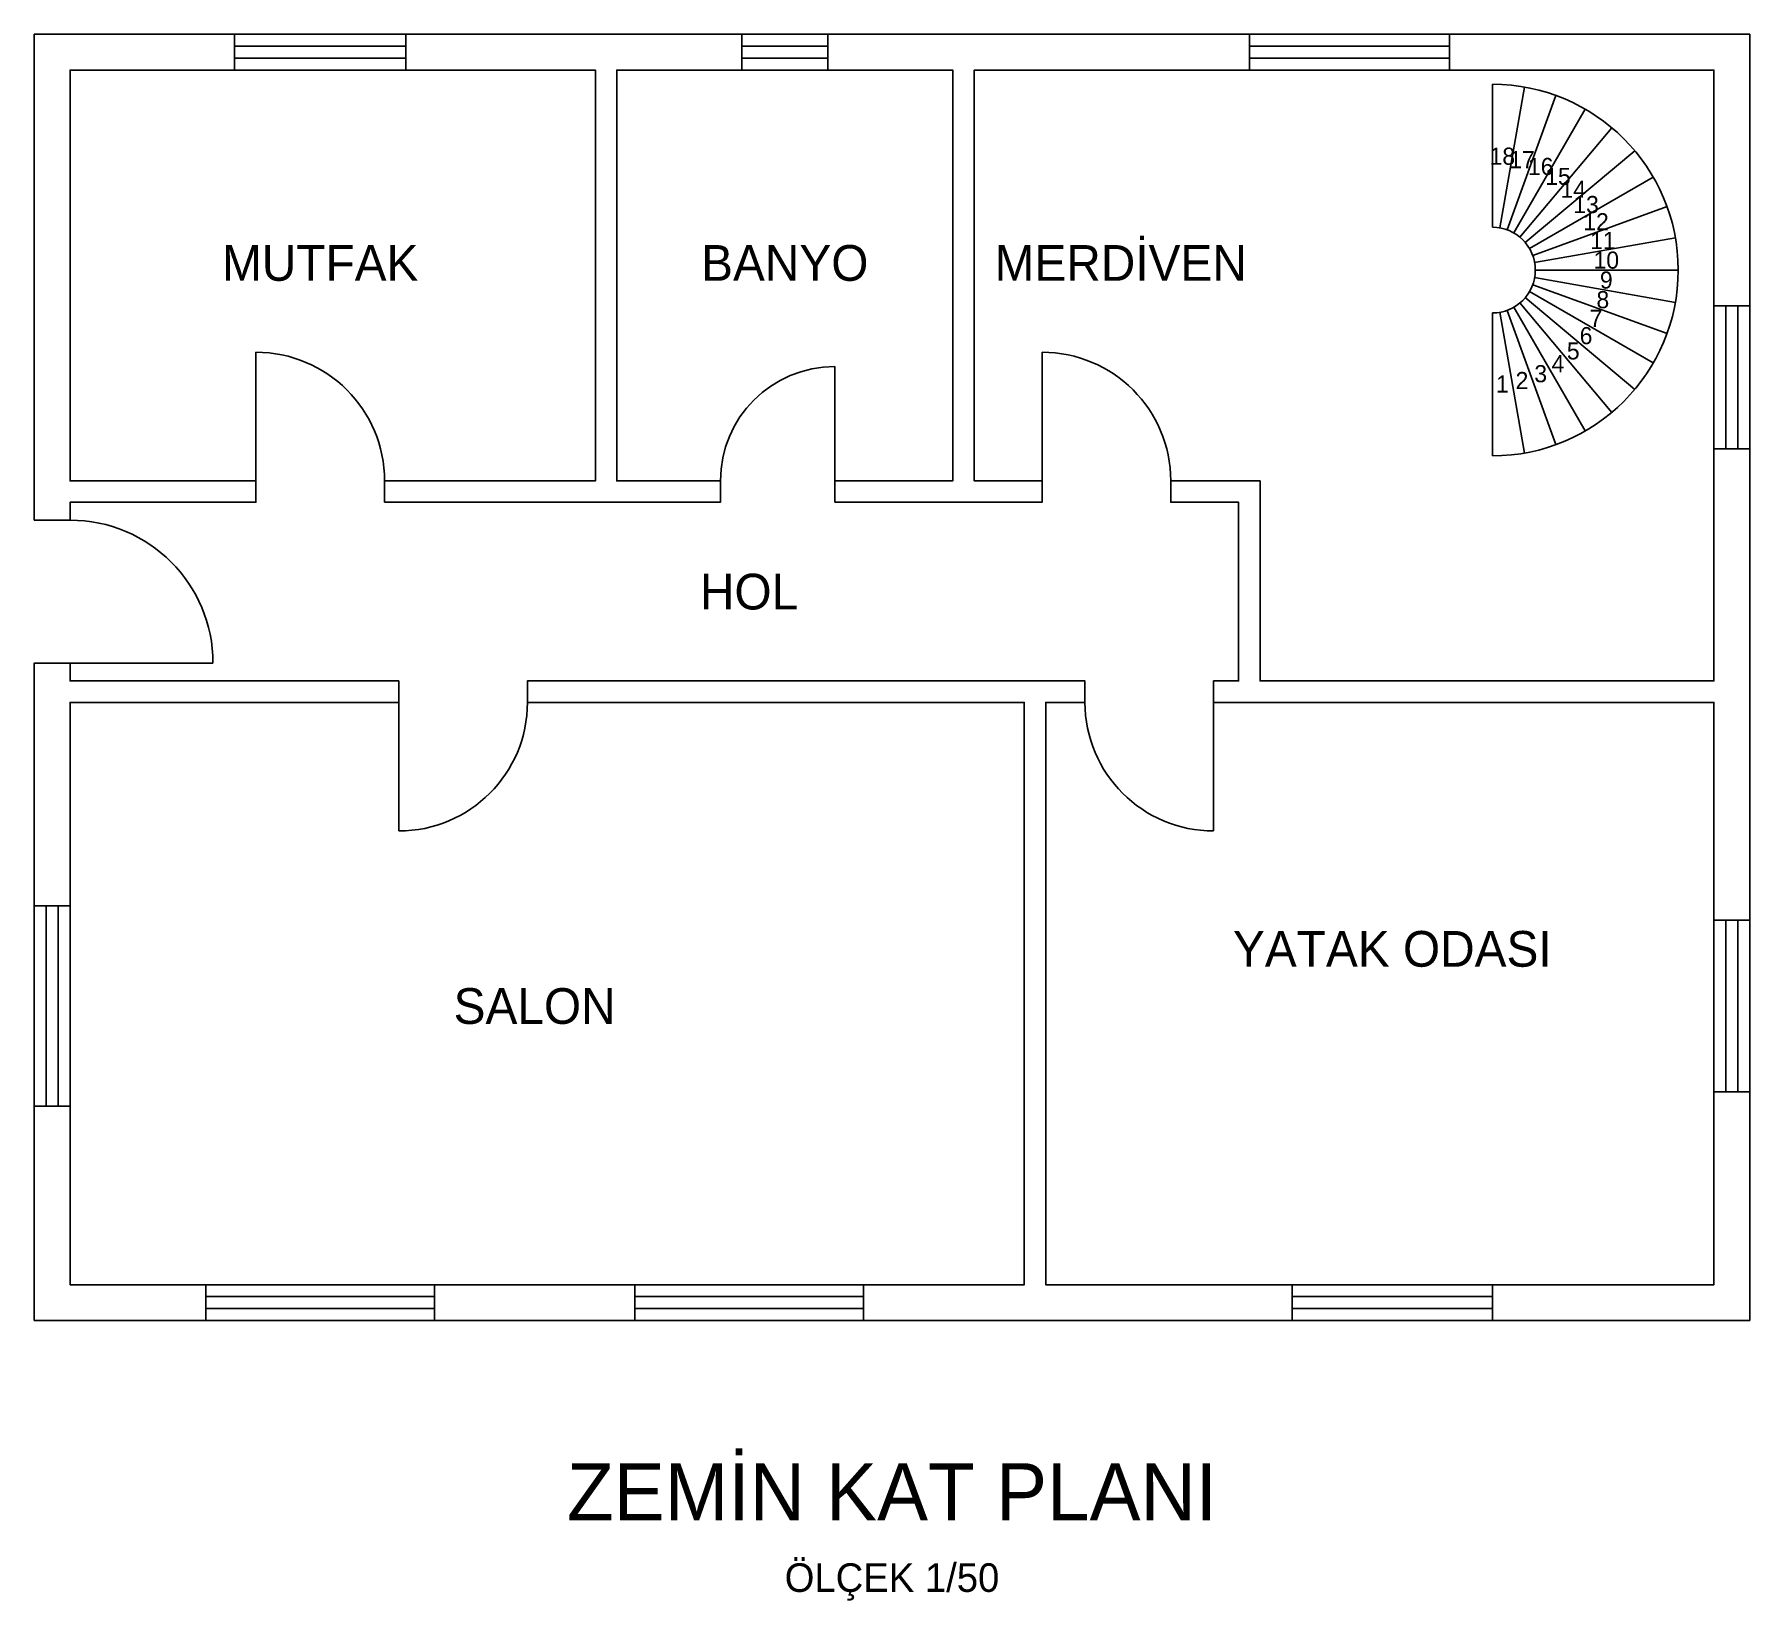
# Model space of a CAD drawing. Header units: centimetres. Extents: x 1000 to 2200, y 804 to 1900.
import ezdxf
from ezdxf.enums import TextEntityAlignment as Align

# ---------------------------------------------------------------- set-up
doc = ezdxf.new("R2010")
doc.units = ezdxf.units.CM
doc.header["$LTSCALE"] = 20
for name, color, linetype in [('DUVAR', 7, 'Continuous'), ('KAPI', 2, 'Continuous'), ('MERDIVEN', 6, 'Continuous'), ('PENCERE', 4, 'Continuous'), ('YAZI', 7, 'Continuous')]:
    doc.layers.add(name, color=color, linetype=linetype)

msp = doc.modelspace()

# ---------------------------------------------------------------- linework, layer by layer
at = {"layer": 'DUVAR'}
for points in [[(1000, 1560), (1025, 1560), (1025, 1572.5), (1155, 1572.5), (1155, 1587.5), (1025, 1587.5), (1025, 1875), (1140, 1875), (1140, 1900), (1000, 1900)], [(1245, 1572.5), (1480, 1572.5), (1480, 1587.5), (1407.5, 1587.5), (1407.5, 1875), (1495, 1875), (1495, 1900), (1260, 1900), (1260, 1875), (1392.5, 1875), (1392.5, 1587.5), (1245, 1587.5)], [(1560, 1572.5), (1705, 1572.5), (1705, 1587.5), (1657.5, 1587.5), (1657.5, 1875), (1850, 1875), (1850, 1900), (1555, 1900), (1555, 1875), (1642.5, 1875), (1642.5, 1587.5), (1560, 1587.5)], [(2175, 1710), (2200, 1710), (2200, 1900), (1990, 1900), (1990, 1875), (2175, 1875)], [(2175, 1280), (2200, 1280), (2200, 1610), (2175, 1610), (2175, 1447.5), (1857.5, 1447.5), (1857.5, 1587.5), (1795, 1587.5), (1795, 1572.5), (1842.5, 1572.5), (1842.5, 1447.5), (1825, 1447.5), (1825, 1432.5), (2175, 1432.5)], [(1000, 1290), (1025, 1290), (1025, 1432.5), (1255, 1432.5), (1255, 1447.5), (1025, 1447.5), (1025, 1460), (1000, 1460)], [(1580, 1000), (1880, 1000), (1880, 1025), (1707.5, 1025), (1707.5, 1432.5), (1735, 1432.5), (1735, 1447.5), (1345, 1447.5), (1345, 1432.5), (1692.5, 1432.5), (1692.5, 1025), (1580, 1025)], [(2020, 1000), (2200, 1000), (2200, 1160), (2175, 1160), (2175, 1025), (2020, 1025)], [(1000, 1000), (1120, 1000), (1120, 1025), (1025, 1025), (1025, 1150), (1000, 1150)], [(1280, 1000), (1420, 1000), (1420, 1025), (1280, 1025)]]:
    msp.add_lwpolyline(points, close=True, dxfattribs=at)
at = {"layer": 'KAPI'}
for p, q in [((1155, 1587.5), (1155, 1677.5)), ((1705, 1587.5), (1705, 1677.5)), ((1560, 1587.5), (1560, 1667.5)), ((1025, 1460), (1125, 1460)), ((1255, 1432.5), (1255, 1342.5)), ((1825, 1432.5), (1825, 1342.5))]:
    msp.add_line(p, q, dxfattribs=at)
for centre, radius, start, end in [((1155, 1587.5), 90, 0, 90), ((1705, 1587.5), 90, 0, 90), ((1560, 1587.5), 80, 90, 180), ((1025, 1460), 100, 0, 90), ((1255, 1432.5), 90, 270, 0), ((1825, 1432.5), 90, 180, 270)]:
    msp.add_arc(centre, radius, start, end, dxfattribs=at)
at = {"layer": 'MERDIVEN'}
for p, q in [((2020, 1765), (2020, 1865)), ((2025.2094, 1764.5442), (2042.5743, 1863.025)), ((2030.2606, 1763.1908), (2064.4626, 1857.16)), ((2035, 1760.9808), (2085, 1847.5833)), ((2039.2836, 1757.9813), (2103.5624, 1834.5858)), ((2042.9813, 1754.2836), (2119.5858, 1818.5624)), ((2045.9808, 1750), (2132.5833, 1800)), ((2048.1908, 1745.2606), (2142.16, 1779.4626)), ((2049.5442, 1740.2094), (2148.025, 1757.5743)), ((2049.5442, 1729.7906), (2148.025, 1712.4257)), ((2050, 1735), (2150, 1735)), ((2045.9808, 1720), (2132.5833, 1670)), ((2048.1908, 1724.7394), (2142.16, 1690.5374)), ((2020, 1705), (2020, 1605)), ((2025.2094, 1705.4558), (2042.5743, 1606.975)), ((2030.2606, 1706.8092), (2064.4626, 1612.84)), ((2035, 1709.0192), (2085, 1622.4167)), ((2039.2836, 1712.0187), (2103.5624, 1635.4142)), ((2042.9813, 1715.7164), (2119.5858, 1651.4376))]:
    msp.add_line(p, q, dxfattribs=at)
for radius in [130, 30]:
    msp.add_arc((2020, 1735), radius, 270, 90, dxfattribs=at)
at = {"layer": 'PENCERE'}
for p, q in [((1260, 1900), (1140, 1900)), ((1555, 1900), (1495, 1900)), ((1990, 1900), (1850, 1900)), ((1260, 1891.666667), (1140, 1891.666667)), ((1555, 1891.666667), (1495, 1891.666667)), ((1990, 1891.666667), (1850, 1891.666667)), ((1260, 1883.333333), (1140, 1883.333333)), ((1260, 1875), (1140, 1875)), ((1555, 1883.333333), (1495, 1883.333333)), ((1555, 1875), (1495, 1875)), ((1990, 1883.333333), (1850, 1883.333333)), ((1990, 1875), (1850, 1875)), ((2175, 1610), (2175, 1710)), ((2183.333333, 1610), (2183.333333, 1710)), ((2191.666667, 1610), (2191.666667, 1710)), ((2200, 1610), (2200, 1710)), ((1000, 1290), (1000, 1150)), ((1008.333333, 1290), (1008.333333, 1150)), ((1016.666667, 1290), (1016.666667, 1150)), ((1025, 1290), (1025, 1150)), ((2175, 1160), (2175, 1280)), ((2183.333333, 1160), (2183.333333, 1280)), ((2191.666667, 1160), (2191.666667, 1280)), ((2200, 1160), (2200, 1280)), ((1120, 1025), (1280, 1025)), ((1420, 1025), (1580, 1025)), ((1880, 1025), (2020, 1025)), ((1120, 1016.666667), (1280, 1016.666667)), ((1120, 1008.333333), (1280, 1008.333333)), ((1420, 1016.666667), (1580, 1016.666667)), ((1420, 1008.333333), (1580, 1008.333333)), ((1880, 1016.666667), (2020, 1016.666667)), ((1880, 1008.333333), (2020, 1008.333333)), ((1120, 1000), (1280, 1000)), ((1420, 1000), (1580, 1000)), ((1880, 1000), (2020, 1000))]:
    msp.add_line(p, q, dxfattribs=at)

# ---------------------------------------------------------------- texts
at = {"layer": 'MERDIVEN'}
for s, p in [('18', (2026.9725, 1814.6956)), ('17', (2040.7055, 1812.2741)), ('16', (2053.8095, 1807.5046)), ('15', (2065.8861, 1800.5322)), ('14', (2076.5685, 1791.5685)), ('13', (2085.5322, 1780.8861)), ('12', (2092.5046, 1768.8095)), ('11', (2097.2741, 1755.7055)), ('10', (2099.6956, 1741.9725)), ('9', (2099.6956, 1728.0275)), ('8', (2097.2741, 1714.2945)), ('7', (2092.5046, 1701.1905)), ('6', (2085.5322, 1689.1139)), ('5', (2076.5685, 1678.4315)), ('3', (2053.8095, 1662.4954)), ('4', (2065.8861, 1669.4678)), ('1', (2026.9725, 1655.3044)), ('2', (2040.7055, 1657.7259))]:
    msp.add_text(s, height=12, dxfattribs=at).set_placement(p, align=Align.MIDDLE_CENTER)
at = {"layer": 'YAZI'}
for s, height, p in [('MUTFAK', 25, (1200, 1740)), ('BANYO', 25, (1525, 1740)), ('MERDİVEN', 25, (1760, 1740)), ('HOL', 25, (1500, 1510)), ('YATAK ODASI', 25, (1950, 1260)), ('SALON', 25, (1350, 1220)), ('ZEMİN KAT PLANI', 40, (1600, 880)), ('ÖLÇEK 1/50', 20, (1600, 820))]:
    msp.add_text(s, height=height, dxfattribs=at).set_placement(p, align=Align.MIDDLE_CENTER)

doc.saveas('drawing.dxf')
